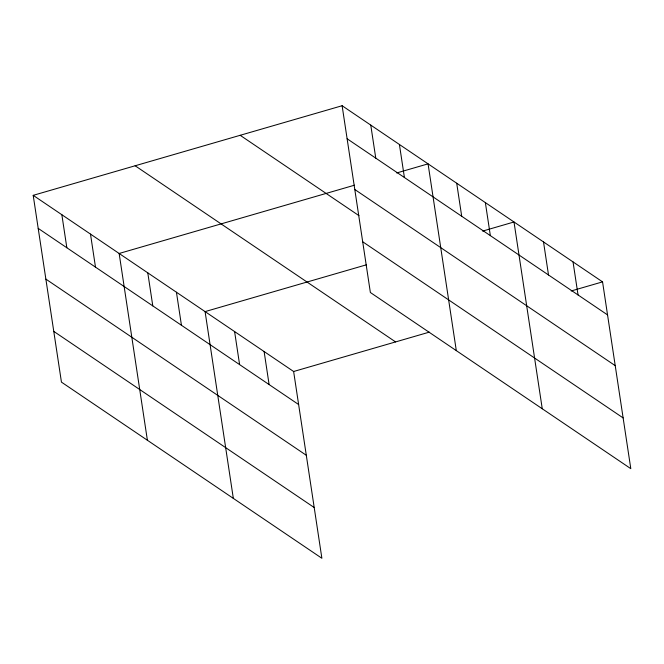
<?xml version="1.0" encoding="UTF-8"?>
<svg xmlns="http://www.w3.org/2000/svg" width="664" height="664" viewBox="0 0 664 664"><rect width="100%" height="100%" fill="white"/><g stroke="black" fill="none" stroke-linecap="round" stroke-linejoin="round"><path stroke-width="1" d="M33.2 195.34L293.629 371.5L321.882 558.275L61.445 382.124L33.2 195.34L342.118 105.725L602.555 281.876L630.8 468.659L370.371 292.5L342.118 105.725M354.543 185.181L119.147 253.474L147.391 440.257M396.698 172.955L428.064 163.859L456.309 350.633M366.478 264.787L205.085 311.607L233.33 498.382M482.637 231.089L514.002 221.983L542.256 408.767M293.629 371.5L429.268 332.149M571.181 290.973L602.555 281.876M347.114 138.759L607.552 314.91M354.792 189.497L615.221 365.648M240.177 135.298L358.983 215.659M362.693 241.771L623.131 417.922M135.141 165.768L395.578 341.918M38.197 228.383L298.626 404.534M45.866 279.112L306.303 455.272M53.776 331.386L314.205 507.537M573.04 261.915L578.037 294.949M543.517 241.953L548.514 274.987M485.359 202.611L490.356 235.645M456.707 183.231L461.704 216.273M399.413 144.478L404.409 177.512M370.769 125.098L375.766 158.14M264.114 351.53L269.111 384.572M234.599 331.568L239.596 364.602M176.441 292.226L181.438 325.269M147.79 272.854L152.786 305.888M90.495 234.101L95.491 267.135M61.852 214.721L66.84 247.755"/></g></svg>
